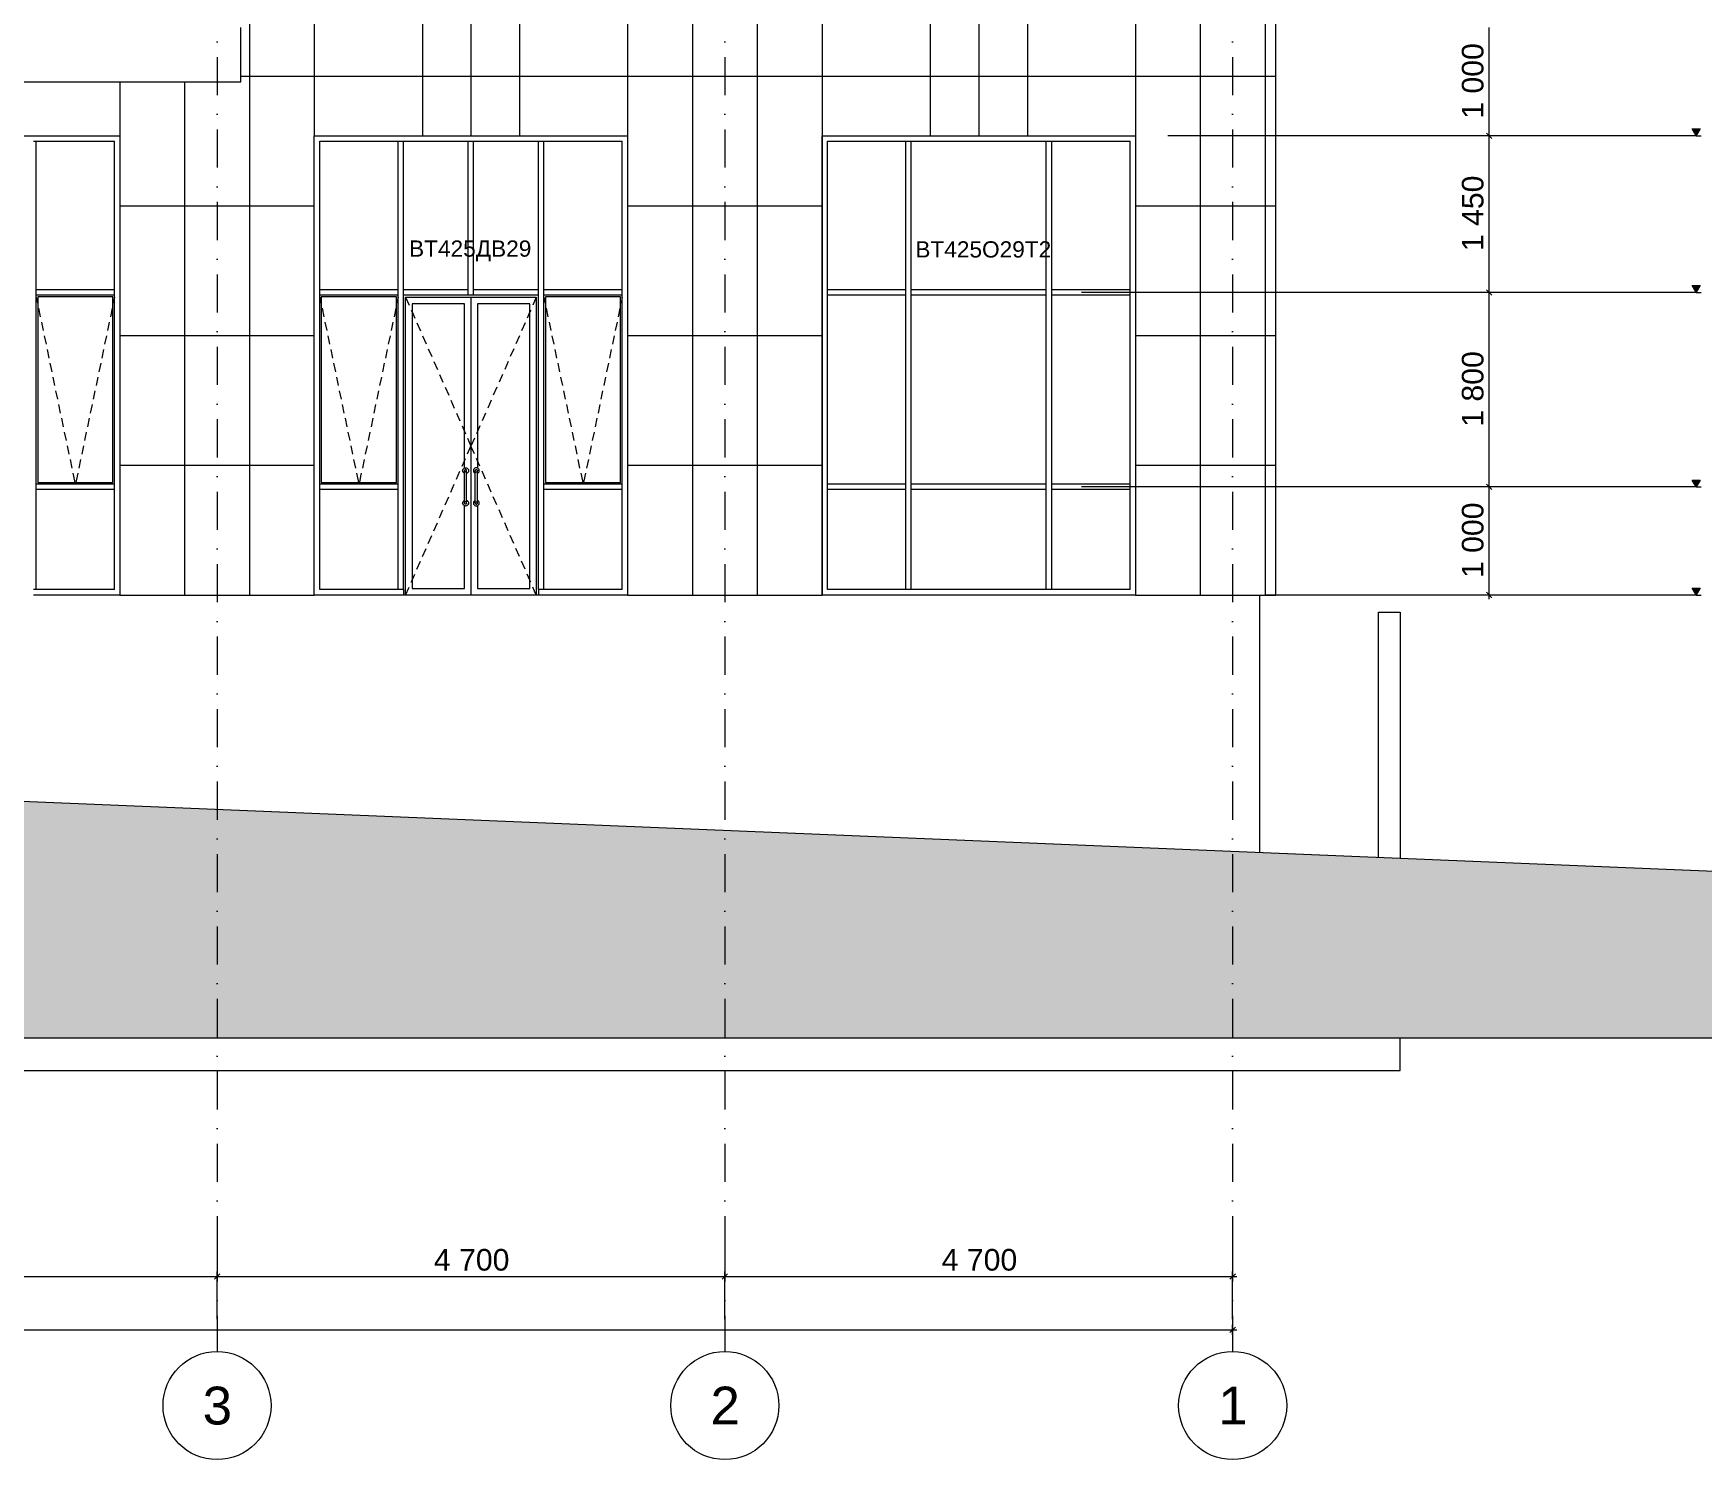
# Model space of a CAD drawing. Header units: millimetres. Extents: x 1499747 to 4341325, y -28481 to 441852.
# Drawn here: x 4132608 to 4148057, y 272853 to 286050 of the extents above; entities that cross this region are included whole.
import ezdxf
from ezdxf.xclip import XClip

# ---------------------------------------------------------------- set-up
doc = ezdxf.new("R2010")
doc.units = ezdxf.units.MM
doc.header["$MEASUREMENT"] = 0
doc.header["$XCLIPFRAME"] = 0
doc.linetypes.add('Штрихпунктирная', pattern=[670.277762, 352.777767, -176.388884, 0, -141.111112])
for name, color, linetype, lineweight in [('1 Фасад_42_Витражные окна_Ном._пера__1_Ном._пера__7', 7, 'Continuous', 18), ('1 Фасад_42_Витражные окна_Ном._пера__20_Ном._пера__1', 1, 'Continuous', 18), ('1 Фасад_42_Витражные окна_Ном._пера__92_Ном._пера__233', 233, 'Continuous', 18), ('1 Фасад_42_Конструктив - Колонны_Ном._пера__8_Ном._пера__12', 12, 'Continuous', 18), ('1 Фасад_42_Конструктив - Перекрытия_Ном._пера__1_Ном._пера__7', 7, 'Continuous', 18), ('1 Фасад_42_Конструктив - Перекрытия_Ном._пера__89_Ном._пера__111', 111, 'Continuous', 18), ('1 Фасад_42_Конструктив - Стены Несущие_Ном._пера__87_Ном._пера__251', 250, 'Continuous', 18), ('1 Фасад_42_Местность - Рельеф_Ном._пера__21_Ном._пера__7', 7, 'Continuous', 18), ('1 Фасад_42_Местность - Рельеф_Ном._пера__7', 7, 'Continuous', 18), ('1 Фасад_42_Окна Archicad_Ном._пера__87_Ном._пера__251', 250, 'Continuous', 18), ('1 Фасад_42_Отделка керамика_Ном._пера__19_Ном._пера__255', 255, 'Continuous', 18), ('1 Фасад_42_Отделка керамика_Ном._пера__1_Ном._пера__7', 7, 'Continuous', 18), ('1 Фасад_42_Размер - Общий_Ном._пера__1_Ном._пера__7', 7, 'Continuous', 18), ('1 Фасад_42_Сетка кладки_Ном._пера__62_Ном._пера__253', 252, 'Continuous', 18), ('1 Фасад_42_Элемент Модели - Оси_Ном._пера__2_Ном._пера__8', 8, 'Continuous', 18)]:
    doc.layers.add(name, color=color, linetype=linetype, lineweight=lineweight)
doc.layers.add('Чертеж и Рисунок', color=7, linetype='Continuous')
doc.styles.add('СГЕНЕРИР_СТИЛЬ_2', font='arial.ttf')

# ---------------------------------------------------------------- blocks, each defined once
blk = doc.blocks.new('Чертеж_5_42', base_point=(1557140, 9891))
at = {"layer": '1 Фасад_42_Местность - Рельеф_Ном._пера__7', "linetype": 'Continuous', "true_color": 0x939598}
blk.add_hatch(color=252, dxfattribs=at).paths.add_polyline_path([(1502340, 9783), (1502340, 5791), (1562566, 5791), (1562566, 7297)])
at = {"layer": '1 Фасад_42_Размер - Общий_Ном._пера__1_Ном._пера__7', "linetype": 'Continuous', "true_color": 0x939598}
for points in [[(1561430, 14141), (1561466, 14204), (1561393, 14204)], [(1561430, 12691), (1561466, 12754), (1561393, 12754)], [(1561430, 10891), (1561466, 10954), (1561393, 10954)], [(1561430, 9891), (1561466, 9954), (1561393, 9954)]]:
    blk.add_hatch(color=252, dxfattribs=at).paths.add_polyline_path(points)
at = {"layer": '1 Фасад_42_Витражные окна_Ном._пера__1_Ном._пера__7', "color": 252, "linetype": 'Continuous', "true_color": 0x939598}
for p, q in [((1546040, 14091), (1546065, 14091)), ((1546065, 14091), (1546790, 14091)), ((1546065, 13191), (1546065, 14091)), ((1546790, 13191), (1546790, 14091)), ((1548690, 14091), (1549365, 14091)), ((1548690, 13191), (1548690, 14091)), ((1549365, 14091), (1549415, 14091)), ((1549415, 13191), (1549415, 14091)), ((1549415, 14091), (1549440, 14091)), ((1549440, 14091), (1549465, 14091)), ((1549465, 14091), (1550065, 14091)), ((1549465, 13191), (1549465, 14091)), ((1550065, 14091), (1550090, 14091)), ((1550065, 13191), (1550065, 14091)), ((1550090, 14091), (1550115, 14091)), ((1550115, 13191), (1550115, 14091)), ((1550115, 14091), (1550715, 14091)), ((1550715, 13191), (1550715, 14091)), ((1550715, 14091), (1550740, 14091)), ((1550740, 14091), (1550765, 14091)), ((1550765, 14091), (1550815, 14091)), ((1550765, 13191), (1550765, 14091)), ((1550815, 14091), (1551490, 14091)), ((1551490, 13191), (1551490, 14091)), ((1553390, 13191), (1553390, 14091)), ((1553390, 14091), (1554115, 14091)), ((1554115, 13191), (1554115, 14091)), ((1554115, 14091), (1554140, 14091)), ((1554140, 14091), (1554165, 14091)), ((1554165, 14091), (1554790, 14091)), ((1554165, 13191), (1554165, 14091)), ((1554790, 14091), (1555415, 14091)), ((1555415, 13191), (1555415, 14091)), ((1555415, 14091), (1555440, 14091)), ((1555440, 14091), (1555465, 14091)), ((1555465, 14091), (1556190, 14091)), ((1555465, 13191), (1555465, 14091)), ((1556190, 13191), (1556190, 14091)), ((1546065, 12716), (1546065, 13191)), ((1546790, 12716), (1546790, 13191)), ((1548690, 12716), (1548690, 13191)), ((1549415, 12716), (1549415, 13191)), ((1549465, 12716), (1549465, 13191)), ((1550065, 12716), (1550065, 13191)), ((1550115, 12666), (1550115, 13191)), ((1550715, 12716), (1550715, 13191)), ((1550765, 12716), (1550765, 13191)), ((1551490, 12716), (1551490, 13191)), ((1553390, 12691), (1553390, 13191)), ((1554115, 12716), (1554115, 13191)), ((1554165, 12716), (1554165, 13191)), ((1555415, 12716), (1555415, 13191)), ((1555465, 12716), (1555465, 13191)), ((1556190, 12691), (1556190, 13191)), ((1546065, 12691), (1546065, 12716)), ((1546790, 12716), (1546065, 12716)), ((1546065, 12666), (1546065, 12691)), ((1546790, 12691), (1546790, 12716)), ((1546790, 12666), (1546790, 12691)), ((1548690, 12691), (1548690, 12716)), ((1549365, 12716), (1548690, 12716)), ((1548690, 12666), (1548690, 12691)), ((1549415, 12716), (1549365, 12716)), ((1549415, 12691), (1549415, 12716)), ((1549415, 12666), (1549415, 12691)), ((1549465, 12691), (1549465, 12716)), ((1550065, 12716), (1549465, 12716)), ((1549465, 12291), (1549465, 12691)), ((1550065, 12666), (1550065, 12716)), ((1550715, 12716), (1550115, 12716)), ((1550715, 12691), (1550715, 12716)), ((1550715, 12291), (1550715, 12691)), ((1550765, 12691), (1550765, 12716)), ((1550815, 12716), (1550765, 12716)), ((1550765, 12666), (1550765, 12691)), ((1551490, 12716), (1550815, 12716)), ((1551490, 12691), (1551490, 12716)), ((1551490, 12666), (1551490, 12691)), ((1554115, 12716), (1553390, 12716)), ((1553390, 12291), (1553390, 12691)), ((1554115, 12691), (1554115, 12716)), ((1554115, 12666), (1554115, 12691)), ((1554165, 12691), (1554165, 12716)), ((1554790, 12716), (1554165, 12716)), ((1554165, 12666), (1554165, 12691)), ((1555415, 12716), (1554790, 12716)), ((1555415, 12691), (1555415, 12716)), ((1555415, 12666), (1555415, 12691)), ((1555465, 12691), (1555465, 12716)), ((1556190, 12716), (1555465, 12716)), ((1555465, 12666), (1555465, 12691)), ((1556190, 12291), (1556190, 12691)), ((1546790, 12666), (1546065, 12666)), ((1546065, 12291), (1546065, 12666)), ((1546775, 12651), (1546080, 12651)), ((1546080, 12651), (1546080, 10931)), ((1546775, 10931), (1546775, 12651)), ((1546790, 12291), (1546790, 12666)), ((1549365, 12666), (1548690, 12666)), ((1548690, 12291), (1548690, 12666)), ((1549400, 12651), (1548705, 12651)), ((1548705, 12651), (1548705, 10931)), ((1549415, 12666), (1549365, 12666)), ((1549400, 10931), (1549400, 12651)), ((1549415, 12291), (1549415, 12666)), ((1550065, 12666), (1549465, 12666)), ((1549485, 9891), (1549485, 12646)), ((1549485, 12646), (1550090, 12646)), ((1549545, 12586), (1549545, 9951)), ((1550030, 12586), (1549545, 12586)), ((1550030, 11066), (1550030, 12586)), ((1550115, 12666), (1550065, 12666)), ((1550090, 12646), (1550090, 9891)), ((1550090, 12646), (1550695, 12646)), ((1550715, 12666), (1550115, 12666)), ((1550635, 12586), (1550150, 12586)), ((1550150, 12586), (1550150, 11066)), ((1550635, 9951), (1550635, 12586)), ((1550695, 12646), (1550695, 9891)), ((1550815, 12666), (1550765, 12666)), ((1550765, 12291), (1550765, 12666)), ((1551475, 12651), (1550780, 12651)), ((1550780, 12651), (1550780, 10931)), ((1551490, 12666), (1550815, 12666)), ((1551475, 10931), (1551475, 12651)), ((1551490, 12291), (1551490, 12666)), ((1554115, 12666), (1553390, 12666)), ((1554115, 12291), (1554115, 12666)), ((1554165, 12291), (1554165, 12666)), ((1554790, 12666), (1554165, 12666)), ((1555415, 12666), (1554790, 12666)), ((1555415, 12291), (1555415, 12666)), ((1555465, 12291), (1555465, 12666)), ((1556190, 12666), (1555465, 12666)), ((1546065, 10916), (1546065, 12291)), ((1546790, 10916), (1546790, 12291)), ((1548690, 10916), (1548690, 12291)), ((1549415, 10891), (1549415, 12291)), ((1549465, 10891), (1549465, 12291)), ((1550715, 10891), (1550715, 12291)), ((1550765, 10916), (1550765, 12291)), ((1551490, 10916), (1551490, 12291)), ((1553390, 10891), (1553390, 12291)), ((1554115, 10916), (1554115, 12291)), ((1554165, 10916), (1554165, 12291)), ((1555415, 10916), (1555415, 12291)), ((1555465, 10916), (1555465, 12291)), ((1556190, 10891), (1556190, 12291)), ((1550013, 11041), (1550014, 11046)), ((1550014, 11037), (1550013, 11041)), ((1550014, 11046), (1550015, 11051)), ((1550015, 11032), (1550014, 11037)), ((1550015, 11051), (1550017, 11055)), ((1550017, 11028), (1550015, 11032)), ((1550017, 11055), (1550020, 11059)), ((1550020, 11024), (1550017, 11028)), ((1550020, 11059), (1550023, 11062)), ((1550023, 11021), (1550020, 11024)), ((1550023, 11062), (1550027, 11065)), ((1550027, 11018), (1550023, 11021)), ((1550027, 11065), (1550031, 11067)), ((1550030, 11016), (1550027, 11018)), ((1550031, 11043), (1550030, 11041)), ((1550030, 11026), (1550030, 11041)), ((1550030, 10756), (1550030, 11026)), ((1550031, 11067), (1550036, 11068)), ((1550032, 11046), (1550031, 11045)), ((1550031, 11045), (1550031, 11043)), ((1550032, 11028), (1550031, 11028)), ((1550033, 11048), (1550032, 11046)), ((1550033, 11029), (1550032, 11028)), ((1550034, 11049), (1550033, 11048)), ((1550034, 11029), (1550033, 11029)), ((1550035, 11050), (1550034, 11049)), ((1550035, 11030), (1550034, 11029)), ((1550037, 11051), (1550035, 11050)), ((1550037, 11030), (1550035, 11030)), ((1550036, 11068), (1550040, 11068)), ((1550039, 11051), (1550037, 11051)), ((1550039, 11030), (1550037, 11030)), ((1550040, 11051), (1550039, 11051)), ((1550040, 11030), (1550039, 11030)), ((1550040, 11068), (1550045, 11068)), ((1550042, 11051), (1550040, 11051)), ((1550042, 11030), (1550040, 11030)), ((1550044, 11051), (1550042, 11051)), ((1550044, 11030), (1550042, 11030)), ((1550045, 11050), (1550044, 11051)), ((1550045, 11030), (1550044, 11030)), ((1550045, 11068), (1550050, 11067)), ((1550047, 11049), (1550045, 11050)), ((1550047, 11029), (1550045, 11030)), ((1550048, 11048), (1550047, 11049)), ((1550048, 11029), (1550047, 11029)), ((1550049, 11046), (1550048, 11048)), ((1550049, 11028), (1550048, 11029)), ((1550050, 11045), (1550049, 11046)), ((1550050, 11028), (1550049, 11028)), ((1550050, 11067), (1550054, 11065)), ((1550050, 11043), (1550050, 11045)), ((1550050, 11041), (1550050, 11043)), ((1550050, 11026), (1550050, 11041)), ((1550050, 10756), (1550050, 11026)), ((1550054, 11018), (1550050, 11016)), ((1550054, 11065), (1550058, 11062)), ((1550058, 11021), (1550054, 11018)), ((1550058, 11062), (1550061, 11059)), ((1550061, 11024), (1550058, 11021)), ((1550061, 11059), (1550064, 11055)), ((1550064, 11028), (1550061, 11024)), ((1550064, 11055), (1550066, 11051)), ((1550066, 11032), (1550064, 11028)), ((1550066, 11051), (1550067, 11046)), ((1550067, 11037), (1550066, 11032)), ((1550067, 11046), (1550067, 11041)), ((1550067, 11041), (1550067, 11037)), ((1550114, 11046), (1550113, 11041)), ((1550113, 11041), (1550114, 11037)), ((1550115, 11051), (1550114, 11046)), ((1550114, 11037), (1550115, 11032)), ((1550117, 11055), (1550115, 11051)), ((1550115, 11032), (1550117, 11028)), ((1550120, 11059), (1550117, 11055)), ((1550117, 11028), (1550120, 11024)), ((1550123, 11062), (1550120, 11059)), ((1550120, 11024), (1550123, 11021)), ((1550127, 11065), (1550123, 11062)), ((1550123, 11021), (1550127, 11018)), ((1550131, 11067), (1550127, 11065)), ((1550127, 11018), (1550130, 11016)), ((1550130, 11041), (1550131, 11043)), ((1550130, 11026), (1550130, 11041)), ((1550130, 10756), (1550130, 11026)), ((1550136, 11068), (1550131, 11067)), ((1550131, 11045), (1550132, 11046)), ((1550131, 11043), (1550131, 11045)), ((1550131, 11028), (1550132, 11028)), ((1550132, 11046), (1550133, 11048)), ((1550132, 11028), (1550133, 11029)), ((1550133, 11048), (1550134, 11049)), ((1550133, 11029), (1550134, 11029)), ((1550134, 11049), (1550135, 11050)), ((1550134, 11029), (1550135, 11030)), ((1550135, 11050), (1550137, 11051)), ((1550135, 11030), (1550137, 11030)), ((1550140, 11068), (1550136, 11068)), ((1550137, 11051), (1550139, 11051)), ((1550137, 11030), (1550139, 11030)), ((1550139, 11051), (1550140, 11051)), ((1550139, 11030), (1550140, 11030)), ((1550145, 11068), (1550140, 11068)), ((1550140, 11051), (1550142, 11051)), ((1550140, 11030), (1550142, 11030)), ((1550142, 11051), (1550144, 11051)), ((1550142, 11030), (1550144, 11030)), ((1550144, 11051), (1550145, 11050)), ((1550144, 11030), (1550145, 11030)), ((1550150, 11067), (1550145, 11068)), ((1550145, 11050), (1550147, 11049)), ((1550145, 11030), (1550147, 11029)), ((1550147, 11049), (1550148, 11048)), ((1550147, 11029), (1550148, 11029)), ((1550148, 11048), (1550149, 11046)), ((1550148, 11029), (1550149, 11028)), ((1550149, 11046), (1550150, 11045)), ((1550149, 11028), (1550150, 11028)), ((1550154, 11065), (1550150, 11067)), ((1550150, 11045), (1550150, 11043)), ((1550150, 11043), (1550150, 11041)), ((1550150, 11026), (1550150, 11041)), ((1550150, 10756), (1550150, 11026)), ((1550150, 11016), (1550154, 11018)), ((1550158, 11062), (1550154, 11065)), ((1550154, 11018), (1550158, 11021)), ((1550161, 11059), (1550158, 11062)), ((1550158, 11021), (1550161, 11024)), ((1550164, 11055), (1550161, 11059)), ((1550161, 11024), (1550164, 11028)), ((1550166, 11051), (1550164, 11055)), ((1550164, 11028), (1550166, 11032)), ((1550167, 11046), (1550166, 11051)), ((1550166, 11032), (1550167, 11037)), ((1550167, 11041), (1550167, 11046)), ((1550167, 11037), (1550167, 11041)), ((1546065, 10891), (1546065, 10916)), ((1546790, 10916), (1546065, 10916)), ((1546065, 10866), (1546065, 10891)), ((1546065, 9941), (1546065, 10866)), ((1546790, 10866), (1546065, 10866)), ((1546080, 10931), (1546775, 10931)), ((1546790, 10891), (1546790, 10916)), ((1546790, 10866), (1546790, 10891)), ((1546790, 9941), (1546790, 10866)), ((1548690, 10891), (1548690, 10916)), ((1549365, 10916), (1548690, 10916)), ((1548690, 10866), (1548690, 10891)), ((1548690, 9941), (1548690, 10866)), ((1549365, 10866), (1548690, 10866)), ((1548705, 10931), (1549400, 10931)), ((1549415, 10916), (1549365, 10916)), ((1549415, 10866), (1549365, 10866)), ((1549415, 9941), (1549415, 10891)), ((1549465, 9941), (1549465, 10891)), ((1550715, 9941), (1550715, 10891)), ((1550765, 10891), (1550765, 10916)), ((1550815, 10916), (1550765, 10916)), ((1550765, 9941), (1550765, 10891)), ((1550815, 10866), (1550765, 10866)), ((1550780, 10931), (1551475, 10931)), ((1551490, 10916), (1550815, 10916)), ((1551490, 10866), (1550815, 10866)), ((1551490, 10891), (1551490, 10916)), ((1551490, 10866), (1551490, 10891)), ((1551490, 9941), (1551490, 10866)), ((1554115, 10916), (1553390, 10916)), ((1553390, 9941), (1553390, 10891)), ((1554115, 10866), (1553390, 10866)), ((1554115, 10891), (1554115, 10916)), ((1554115, 10866), (1554115, 10891)), ((1554115, 9941), (1554115, 10866)), ((1554165, 10891), (1554165, 10916)), ((1554790, 10916), (1554165, 10916)), ((1554165, 10866), (1554165, 10891)), ((1554165, 9941), (1554165, 10866)), ((1554790, 10866), (1554165, 10866)), ((1555415, 10916), (1554790, 10916)), ((1555415, 10866), (1554790, 10866)), ((1555415, 10891), (1555415, 10916)), ((1555415, 10866), (1555415, 10891)), ((1555415, 9941), (1555415, 10866)), ((1555465, 10891), (1555465, 10916)), ((1556190, 10916), (1555465, 10916)), ((1555465, 10866), (1555465, 10891)), ((1555465, 9941), (1555465, 10866)), ((1556190, 10866), (1555465, 10866)), ((1556190, 9941), (1556190, 10891)), ((1550013, 10741), (1550014, 10746)), ((1550014, 10737), (1550013, 10741)), ((1550014, 10746), (1550015, 10751)), ((1550015, 10732), (1550014, 10737)), ((1550015, 10751), (1550017, 10755)), ((1550017, 10728), (1550015, 10732)), ((1550017, 10755), (1550020, 10759)), ((1550020, 10724), (1550017, 10728)), ((1550020, 10759), (1550023, 10762)), ((1550023, 10721), (1550020, 10724)), ((1550023, 10762), (1550027, 10765)), ((1550027, 10718), (1550023, 10721)), ((1550027, 10765), (1550030, 10766)), ((1550031, 10716), (1550027, 10718)), ((1550030, 10741), (1550030, 10756)), ((1550031, 10740), (1550030, 10741)), ((1550030, 9951), (1550030, 10716)), ((1550032, 10754), (1550031, 10755)), ((1550031, 10738), (1550031, 10740)), ((1550032, 10736), (1550031, 10738)), ((1550036, 10715), (1550031, 10716)), ((1550033, 10754), (1550032, 10754)), ((1550033, 10735), (1550032, 10736)), ((1550034, 10753), (1550033, 10754)), ((1550034, 10734), (1550033, 10735)), ((1550035, 10753), (1550034, 10753)), ((1550035, 10733), (1550034, 10734)), ((1550037, 10752), (1550035, 10753)), ((1550037, 10732), (1550035, 10733)), ((1550040, 10714), (1550036, 10715)), ((1550039, 10752), (1550037, 10752)), ((1550039, 10731), (1550037, 10732)), ((1550040, 10752), (1550039, 10752)), ((1550040, 10731), (1550039, 10731)), ((1550042, 10752), (1550040, 10752)), ((1550042, 10731), (1550040, 10731)), ((1550045, 10715), (1550040, 10714)), ((1550044, 10752), (1550042, 10752)), ((1550044, 10732), (1550042, 10731)), ((1550045, 10753), (1550044, 10752)), ((1550045, 10733), (1550044, 10732)), ((1550047, 10753), (1550045, 10753)), ((1550047, 10734), (1550045, 10733)), ((1550050, 10716), (1550045, 10715)), ((1550048, 10754), (1550047, 10753)), ((1550048, 10735), (1550047, 10734)), ((1550049, 10754), (1550048, 10754)), ((1550049, 10736), (1550048, 10735)), ((1550050, 10755), (1550049, 10754)), ((1550050, 10738), (1550049, 10736)), ((1550050, 10766), (1550054, 10765)), ((1550050, 10741), (1550050, 10756)), ((1550050, 10741), (1550050, 10740)), ((1550050, 10740), (1550050, 10738)), ((1550054, 10718), (1550050, 10716)), ((1550054, 10765), (1550058, 10762)), ((1550058, 10721), (1550054, 10718)), ((1550058, 10762), (1550061, 10759)), ((1550061, 10724), (1550058, 10721)), ((1550061, 10759), (1550064, 10755)), ((1550064, 10728), (1550061, 10724)), ((1550064, 10755), (1550066, 10751)), ((1550066, 10732), (1550064, 10728)), ((1550066, 10751), (1550067, 10746)), ((1550067, 10737), (1550066, 10732)), ((1550067, 10746), (1550067, 10741)), ((1550067, 10741), (1550067, 10737)), ((1550114, 10746), (1550113, 10741)), ((1550113, 10741), (1550114, 10737)), ((1550115, 10751), (1550114, 10746)), ((1550114, 10737), (1550115, 10732)), ((1550117, 10755), (1550115, 10751)), ((1550115, 10732), (1550117, 10728)), ((1550120, 10759), (1550117, 10755)), ((1550117, 10728), (1550120, 10724)), ((1550123, 10762), (1550120, 10759)), ((1550120, 10724), (1550123, 10721)), ((1550127, 10765), (1550123, 10762)), ((1550123, 10721), (1550127, 10718)), ((1550130, 10766), (1550127, 10765)), ((1550127, 10718), (1550131, 10716)), ((1550130, 10741), (1550130, 10756)), ((1550130, 10741), (1550131, 10740)), ((1550131, 10755), (1550132, 10754)), ((1550131, 10740), (1550131, 10738)), ((1550131, 10738), (1550132, 10736)), ((1550131, 10716), (1550136, 10715)), ((1550132, 10754), (1550133, 10754)), ((1550132, 10736), (1550133, 10735)), ((1550133, 10754), (1550134, 10753)), ((1550133, 10735), (1550134, 10734)), ((1550134, 10753), (1550135, 10753)), ((1550134, 10734), (1550135, 10733)), ((1550135, 10753), (1550137, 10752)), ((1550135, 10733), (1550137, 10732)), ((1550136, 10715), (1550140, 10714)), ((1550137, 10752), (1550139, 10752)), ((1550137, 10732), (1550139, 10731)), ((1550139, 10752), (1550140, 10752)), ((1550139, 10731), (1550140, 10731)), ((1550140, 10752), (1550142, 10752)), ((1550140, 10731), (1550142, 10731)), ((1550140, 10714), (1550145, 10715)), ((1550142, 10752), (1550144, 10752)), ((1550142, 10731), (1550144, 10732)), ((1550144, 10752), (1550145, 10753)), ((1550144, 10732), (1550145, 10733)), ((1550145, 10753), (1550147, 10753)), ((1550145, 10733), (1550147, 10734)), ((1550145, 10715), (1550150, 10716)), ((1550147, 10753), (1550148, 10754)), ((1550147, 10734), (1550148, 10735)), ((1550148, 10754), (1550149, 10754)), ((1550148, 10735), (1550149, 10736)), ((1550149, 10754), (1550150, 10755)), ((1550149, 10736), (1550150, 10738)), ((1550154, 10765), (1550150, 10766)), ((1550150, 10741), (1550150, 10756)), ((1550150, 10740), (1550150, 10741)), ((1550150, 10738), (1550150, 10740)), ((1550150, 10716), (1550154, 10718)), ((1550150, 10716), (1550150, 9951)), ((1550158, 10762), (1550154, 10765)), ((1550154, 10718), (1550158, 10721)), ((1550161, 10759), (1550158, 10762)), ((1550158, 10721), (1550161, 10724)), ((1550164, 10755), (1550161, 10759)), ((1550161, 10724), (1550164, 10728)), ((1550166, 10751), (1550164, 10755)), ((1550164, 10728), (1550166, 10732)), ((1550167, 10746), (1550166, 10751)), ((1550166, 10732), (1550167, 10737)), ((1550167, 10741), (1550167, 10746)), ((1550167, 10737), (1550167, 10741)), ((1546790, 9941), (1546040, 9941)), ((1546840, 9891), (1546040, 9891)), ((1549365, 9891), (1548640, 9891)), ((1549365, 9941), (1548690, 9941)), ((1549415, 9941), (1549365, 9941)), ((1549465, 9891), (1549365, 9891)), ((1549465, 9941), (1549415, 9941)), ((1549465, 9941), (1549465, 9891)), ((1549485, 9891), (1549465, 9891)), ((1550090, 9891), (1549485, 9891)), ((1549545, 9951), (1550030, 9951)), ((1550695, 9891), (1550090, 9891)), ((1550150, 9951), (1550635, 9951)), ((1550715, 9891), (1550695, 9891)), ((1550715, 9941), (1550715, 9891)), ((1550765, 9941), (1550715, 9941)), ((1550815, 9891), (1550715, 9891)), ((1550815, 9941), (1550765, 9941)), ((1551490, 9941), (1550815, 9941)), ((1551540, 9891), (1550815, 9891)), ((1554140, 9891), (1553340, 9891)), ((1554115, 9941), (1553390, 9941)), ((1554140, 9941), (1554115, 9941)), ((1554165, 9941), (1554140, 9941)), ((1554790, 9891), (1554140, 9891)), ((1554790, 9941), (1554165, 9941)), ((1555440, 9941), (1554790, 9941)), ((1555440, 9891), (1554790, 9891)), ((1556190, 9941), (1555440, 9941)), ((1556240, 9891), (1555440, 9891))]:
    blk.add_line(p, q, dxfattribs=at)
at = {"layer": '1 Фасад_42_Витражные окна_Ном._пера__92_Ном._пера__233', "color": 252, "linetype": 'Continuous', "true_color": 0x939598}
for p, q in [((1546065, 12647), (1546077, 12593)), ((1546087, 12544), (1546103, 12466)), ((1546769, 12544), (1546753, 12466)), ((1546790, 12647), (1546779, 12593)), ((1548690, 12647), (1548702, 12593)), ((1548712, 12544), (1548728, 12466)), ((1549394, 12544), (1549378, 12466)), ((1549415, 12647), (1549404, 12593)), ((1549485, 12646), (1549518, 12573)), ((1549538, 12527), (1549545, 12510)), ((1550643, 12527), (1550635, 12510)), ((1550695, 12646), (1550663, 12573)), ((1550765, 12647), (1550777, 12593)), ((1550787, 12544), (1550803, 12466)), ((1551469, 12544), (1551453, 12466)), ((1551490, 12647), (1551479, 12593)), ((1546114, 12417), (1546130, 12338)), ((1546742, 12417), (1546726, 12338)), ((1548739, 12417), (1548755, 12338)), ((1549367, 12417), (1549351, 12338)), ((1549545, 12510), (1549570, 12454)), ((1549590, 12408), (1549622, 12335)), ((1550591, 12408), (1550559, 12335)), ((1550635, 12510), (1550611, 12454)), ((1550814, 12417), (1550830, 12338)), ((1551442, 12417), (1551426, 12338)), ((1546140, 12290), (1546157, 12211)), ((1546716, 12290), (1546699, 12211)), ((1548765, 12290), (1548782, 12211)), ((1549341, 12290), (1549324, 12211)), ((1549642, 12289), (1549674, 12216)), ((1550539, 12289), (1550506, 12216)), ((1550840, 12290), (1550857, 12211)), ((1551416, 12290), (1551399, 12211)), ((1546167, 12162), (1546183, 12084)), ((1546689, 12162), (1546673, 12084)), ((1548792, 12162), (1548808, 12084)), ((1549314, 12162), (1549298, 12084)), ((1549695, 12170), (1549727, 12097)), ((1549747, 12051), (1549779, 11978)), ((1550434, 12051), (1550402, 11978)), ((1550486, 12170), (1550454, 12097)), ((1550867, 12162), (1550883, 12084)), ((1551389, 12162), (1551373, 12084)), ((1546193, 12035), (1546210, 11957)), ((1546220, 11908), (1546236, 11829)), ((1546636, 11908), (1546620, 11829)), ((1546663, 12035), (1546646, 11957)), ((1548818, 12035), (1548835, 11957)), ((1548845, 11908), (1548861, 11829)), ((1549261, 11908), (1549245, 11829)), ((1549288, 12035), (1549271, 11957)), ((1549799, 11932), (1549831, 11859)), ((1550382, 11932), (1550350, 11859)), ((1550893, 12035), (1550910, 11957)), ((1550920, 11908), (1550936, 11829)), ((1551336, 11908), (1551320, 11829)), ((1551363, 12035), (1551346, 11957)), ((1546246, 11780), (1546263, 11702)), ((1546609, 11780), (1546593, 11702)), ((1548871, 11780), (1548888, 11702)), ((1549234, 11780), (1549218, 11702)), ((1549851, 11813), (1549884, 11740)), ((1550330, 11813), (1550297, 11740)), ((1550946, 11780), (1550963, 11702)), ((1551309, 11780), (1551293, 11702)), ((1546273, 11653), (1546289, 11575)), ((1546583, 11653), (1546567, 11575)), ((1548898, 11653), (1548914, 11575)), ((1549208, 11653), (1549192, 11575)), ((1549904, 11694), (1549936, 11621)), ((1550277, 11694), (1550245, 11621)), ((1550973, 11653), (1550989, 11575)), ((1551283, 11653), (1551267, 11575)), ((1546300, 11526), (1546316, 11448)), ((1546556, 11526), (1546540, 11448)), ((1548925, 11526), (1548941, 11448)), ((1549181, 11526), (1549165, 11448)), ((1549956, 11575), (1549988, 11502)), ((1550008, 11456), (1550030, 11405)), ((1550173, 11456), (1550150, 11405)), ((1550225, 11575), (1550193, 11502)), ((1551000, 11526), (1551016, 11448)), ((1551256, 11526), (1551240, 11448)), ((1546326, 11399), (1546343, 11320)), ((1546530, 11399), (1546513, 11320)), ((1548951, 11399), (1548968, 11320)), ((1549155, 11399), (1549138, 11320)), ((1550030, 11405), (1550040, 11383)), ((1550058, 11342), (1550090, 11269)), ((1550123, 11342), (1550090, 11269)), ((1550150, 11405), (1550141, 11383)), ((1551026, 11399), (1551043, 11320)), ((1551230, 11399), (1551213, 11320)), ((1546353, 11271), (1546369, 11193)), ((1546379, 11144), (1546396, 11066)), ((1546477, 11144), (1546460, 11066)), ((1546503, 11271), (1546487, 11193)), ((1548978, 11271), (1548994, 11193)), ((1549004, 11144), (1549021, 11066)), ((1549102, 11144), (1549085, 11066)), ((1549128, 11271), (1549112, 11193)), ((1550008, 11082), (1550030, 11132)), ((1550030, 11132), (1550040, 11155)), ((1550058, 11196), (1550090, 11269)), ((1550123, 11196), (1550090, 11269)), ((1550150, 11132), (1550141, 11155)), ((1550173, 11082), (1550150, 11132)), ((1551053, 11271), (1551069, 11193)), ((1551079, 11144), (1551096, 11066)), ((1551177, 11144), (1551160, 11066)), ((1551203, 11271), (1551187, 11193)), ((1546406, 11017), (1546412, 10990)), ((1546412, 10990), (1546424, 10931)), ((1546444, 10990), (1546432, 10931)), ((1546450, 11017), (1546444, 10990)), ((1549031, 11017), (1549037, 10990)), ((1549037, 10990), (1549049, 10931)), ((1549069, 10990), (1549057, 10931)), ((1549075, 11017), (1549069, 10990)), ((1549956, 10963), (1549988, 11036)), ((1550225, 10963), (1550193, 11036)), ((1551106, 11017), (1551112, 10990)), ((1551112, 10990), (1551124, 10931)), ((1551144, 10990), (1551132, 10931)), ((1551150, 11017), (1551144, 10990)), ((1546424, 10931), (1546427, 10916)), ((1546432, 10931), (1546429, 10916)), ((1549049, 10931), (1549052, 10916)), ((1549057, 10931), (1549054, 10916)), ((1549904, 10843), (1549936, 10917)), ((1550277, 10843), (1550245, 10917)), ((1551124, 10931), (1551127, 10916)), ((1551132, 10931), (1551129, 10916)), ((1549799, 10605), (1549831, 10679)), ((1549851, 10724), (1549884, 10798)), ((1550330, 10724), (1550297, 10798)), ((1550382, 10605), (1550350, 10679)), ((1549747, 10486), (1549779, 10560)), ((1550434, 10486), (1550402, 10560)), ((1549695, 10367), (1549727, 10441)), ((1550486, 10367), (1550454, 10441)), ((1549590, 10129), (1549622, 10203)), ((1549642, 10248), (1549674, 10322)), ((1550539, 10248), (1550506, 10322)), ((1550591, 10129), (1550559, 10203)), ((1549545, 10028), (1549570, 10084)), ((1550635, 10028), (1550611, 10084)), ((1549485, 9891), (1549518, 9965)), ((1549538, 10010), (1549545, 10028)), ((1550643, 10010), (1550635, 10028)), ((1550695, 9891), (1550663, 9965))]:
    blk.add_line(p, q, dxfattribs=at)
at = {"layer": '1 Фасад_42_Конструктив - Колонны_Ном._пера__8_Ном._пера__12', "color": 252, "linetype": 'Continuous', "true_color": 0x939598}
blk.add_line((1557390, 7510), (1557390, 9891), dxfattribs=at)
at = {"layer": '1 Фасад_42_Конструктив - Перекрытия_Ном._пера__1_Ном._пера__7', "linetype": 'Continuous'}
blk.add_line((1556240, 14941), (1556240, 14941), dxfattribs=at)
at = {"layer": '1 Фасад_42_Конструктив - Перекрытия_Ном._пера__89_Ном._пера__111', "linetype": 'Continuous'}
for p, q in [((1558690, 5491), (1558690, 5791)), ((1523990, 5491), (1558690, 5491))]:
    blk.add_line(p, q, dxfattribs=at)
at = {"layer": '1 Фасад_42_Конструктив - Стены Несущие_Ном._пера__87_Ном._пера__251', "color": 252, "linetype": 'Continuous', "true_color": 0x939598}
for p, q in [((1558490, 9731), (1558690, 9731)), ((1558490, 7465), (1558490, 9731)), ((1558690, 9731), (1558690, 7457))]:
    blk.add_line(p, q, dxfattribs=at)
at = {"layer": '1 Фасад_42_Местность - Рельеф_Ном._пера__21_Ном._пера__7', "color": 252, "linetype": 'Continuous', "true_color": 0x939598}
for p, q in [((1502340, 9783), (1562566, 7297)), ((1562566, 5791), (1502340, 5791))]:
    blk.add_line(p, q, dxfattribs=at)
at = {"layer": '1 Фасад_42_Окна Archicad_Ном._пера__87_Ном._пера__251', "color": 252, "linetype": 'Continuous', "true_color": 0x939598}
blk.add_line((1553340, 14191), (1553340, 14191), dxfattribs=at)
at = {"layer": '1 Фасад_42_Отделка керамика_Ном._пера__19_Ном._пера__255', "color": 252, "linetype": 'Continuous', "true_color": 0x939598}
for p, q in [((1547960, 14641), (1547960, 15141)), ((1519690, 14641), (1547960, 14641))]:
    blk.add_line(p, q, dxfattribs=at)
at = {"layer": '1 Фасад_42_Отделка керамика_Ном._пера__1_Ном._пера__7', "color": 252, "linetype": 'Continuous', "true_color": 0x939598}
for p, q in [((1557540, 9891), (1557540, 19591)), ((1543940, 14141), (1546840, 14141)), ((1546840, 14141), (1546840, 9891)), ((1548640, 9891), (1548640, 14141)), ((1548640, 14141), (1551540, 14141)), ((1551540, 14141), (1551540, 9891)), ((1553340, 9891), (1553340, 14141)), ((1553340, 14141), (1556240, 14141)), ((1556240, 14141), (1556240, 9891)), ((1546840, 9891), (1548640, 9891)), ((1551540, 9891), (1553340, 9891)), ((1556240, 9891), (1557540, 9891))]:
    blk.add_line(p, q, dxfattribs=at)
at = {"layer": '1 Фасад_42_Размер - Общий_Ном._пера__1_Ном._пера__7', "color": 252, "linetype": 'Continuous', "true_color": 0x939598}
for p, q in [((1559515, 14141), (1559515, 15141)), ((1561430, 14141), (1556540, 14141)), ((1559562, 14141), (1556540, 14141)), ((1559562, 14141), (1556540, 14141)), ((1559490, 14166), (1559540, 14116)), ((1559490, 14166), (1559540, 14116)), ((1559515, 12691), (1559515, 14141)), ((1561430, 14141), (1561393, 14204)), ((1561393, 14204), (1561466, 14204)), ((1561466, 14204), (1561430, 14141)), ((1561430, 14141), (1561477, 14141)), ((1559562, 12691), (1555740, 12691)), ((1561430, 12691), (1556540, 12691)), ((1559490, 12716), (1559540, 12666)), ((1559490, 12716), (1559540, 12666)), ((1559515, 10891), (1559515, 12691)), ((1559515, 10891), (1559515, 12691)), ((1561430, 12691), (1561393, 12754)), ((1561393, 12754), (1561466, 12754)), ((1561466, 12754), (1561430, 12691)), ((1561430, 12691), (1561477, 12691)), ((1559562, 10891), (1555740, 10891)), ((1559562, 10891), (1555740, 10891)), ((1561430, 10891), (1556540, 10891)), ((1559490, 10916), (1559540, 10866)), ((1559490, 10916), (1559540, 10866)), ((1559515, 9891), (1559515, 10891)), ((1561430, 10891), (1561393, 10954)), ((1561393, 10954), (1561466, 10954)), ((1561466, 10954), (1561430, 10891)), ((1561430, 10891), (1561477, 10891)), ((1559562, 9891), (1557440, 9891)), ((1561430, 9891), (1557690, 9891)), ((1559490, 9916), (1559540, 9866)), ((1559515, 9854), (1559515, 9891)), ((1561430, 9891), (1561393, 9954)), ((1561393, 9954), (1561466, 9954)), ((1561466, 9954), (1561430, 9891)), ((1561430, 9891), (1561477, 9891)), ((1543040, 3585), (1547740, 3585)), ((1547765, 3610), (1547715, 3560)), ((1547765, 3610), (1547715, 3560)), ((1547740, 3191), (1547740, 3632)), ((1547740, 3191), (1547740, 3632)), ((1547740, 3585), (1552440, 3585)), ((1552465, 3610), (1552415, 3560)), ((1552465, 3610), (1552415, 3560)), ((1552440, 3191), (1552440, 3632)), ((1552440, 3191), (1552440, 3632)), ((1552440, 3585), (1557140, 3585)), ((1557115, 3560), (1557165, 3610)), ((1557140, 3191), (1557140, 3632)), ((1557140, 3585), (1557178, 3585)), ((1505340, 3092), (1557140, 3092)), ((1557115, 3067), (1557165, 3117)), ((1557140, 3045), (1557140, 3139)), ((1557140, 3092), (1557178, 3092))]:
    blk.add_line(p, q, dxfattribs=at)
at = {"layer": '1 Фасад_42_Сетка кладки_Ном._пера__62_Ном._пера__253', "color": 252, "linetype": 'Continuous', "true_color": 0x939598}
for p, q in [((1548040, 19541), (1548040, 9891)), ((1548640, 19541), (1548640, 14141)), ((1549641, 19541), (1549641, 14141)), ((1550090, 19541), (1550090, 14141)), ((1550540, 19541), (1550540, 14141)), ((1551540, 19541), (1551540, 14141)), ((1552140, 19541), (1552140, 9891)), ((1552740, 19591), (1552740, 9891)), ((1553340, 19591), (1553340, 9891)), ((1554340, 19591), (1554340, 14141)), ((1554790, 19591), (1554790, 14141)), ((1555240, 19591), (1555240, 14141)), ((1556240, 19591), (1556240, 9891)), ((1556840, 19591), (1556840, 9891)), ((1557440, 19591), (1557440, 9891)), ((1547960, 14691), (1548640, 14691)), ((1548640, 14691), (1553340, 14691)), ((1553340, 14691), (1556240, 14691)), ((1556240, 14691), (1556240, 14691)), ((1556240, 14691), (1557540, 14691)), ((1546840, 14641), (1546840, 14141)), ((1547440, 14641), (1547440, 9891)), ((1546840, 13491), (1548640, 13491)), ((1551540, 13491), (1553340, 13491)), ((1553340, 13491), (1553340, 13491)), ((1556240, 13491), (1557540, 13491)), ((1546840, 12291), (1548640, 12291)), ((1551540, 12291), (1553340, 12291)), ((1556240, 12291), (1557540, 12291)), ((1546840, 11091), (1548640, 11091)), ((1551540, 11091), (1553340, 11091)), ((1556240, 11091), (1557540, 11091))]:
    blk.add_line(p, q, dxfattribs=at)
at = {"layer": '1 Фасад_42_Элемент Модели - Оси_Ном._пера__2_Ном._пера__8', "linetype": 'Штрихпунктирная'}
for p, q in [((1547740, 18891), (1547740, 3891)), ((1552440, 18891), (1552440, 3891)), ((1557140, 18891), (1557140, 3891)), ((1547740, 3891), (1547740, 2891)), ((1552440, 3891), (1552440, 2891)), ((1557140, 3891), (1557140, 2891))]:
    blk.add_line(p, q, dxfattribs=at)
at = {"layer": '1 Фасад_42_Элемент Модели - Оси_Ном._пера__2_Ном._пера__8', "linetype": 'Continuous'}
for p, q in [((1547740, 3891), (1547741, 3891)), ((1547740, 3891), (1547741, 3891)), ((1552440, 3891), (1552441, 3891)), ((1552440, 3891), (1552441, 3891)), ((1557140, 3891), (1557141, 3891)), ((1557140, 3891), (1557141, 3891))]:
    blk.add_line(p, q, dxfattribs=at)
for centre in [(1547740, 2391), (1552440, 2391), (1557140, 2391)]:
    blk.add_circle(centre, 500, dxfattribs=at)
at = {"layer": '1 Фасад_42_Витражные окна_Ном._пера__20_Ном._пера__1', "color": 252, "linetype": 'Continuous', "true_color": 0x939598, "char_height": 150, "attachment_point": 4, "style": 'СГЕНЕРИР_СТИЛЬ_2'}
for s, insert in [('\\A1;{\\pql;\\fArial|b0|i0|c204|p0;\\W1.000000;ВТ425ДВ29}', (1549517, 13075)), ('\\A1;{\\pql;\\fArial|b0|i0|c204|p0;\\W1.000000;ВТ425О29Т2}', (1554203, 13088))]:
    blk.add_mtext(s, dxfattribs=dict(at, insert=insert))
at = {"layer": '1 Фасад_42_Размер - Общий_Ном._пера__1_Ном._пера__7', "color": 252, "linetype": 'Continuous', "true_color": 0x939598, "char_height": 200, "attachment_point": 7, "rotation": 90, "style": 'СГЕНЕРИР_СТИЛЬ_2'}
for s, insert in [('\\A1;{\\pql;\\fArial|b0|i0|c204|p0;\\W1.000000;1\xa0000}', (1559464, 14298)), ('\\A1;{\\pql;\\fArial|b0|i0|c204|p0;\\W1.000000;1\xa0450}', (1559464, 13073)), ('\\A1;{\\pql;\\fArial|b0|i0|c204|p0;\\W1.000000;1\xa0800}', (1559464, 11448)), ('\\A1;{\\pql;\\fArial|b0|i0|c204|p0;\\W1.000000;1\xa0000}', (1559464, 10048))]:
    blk.add_mtext(s, dxfattribs=dict(at, insert=insert))
at = {"layer": '1 Фасад_42_Размер - Общий_Ном._пера__1_Ном._пера__7', "color": 252, "linetype": 'Continuous', "true_color": 0x939598, "char_height": 200, "attachment_point": 7, "style": 'СГЕНЕРИР_СТИЛЬ_2'}
for insert in [(1549747, 3637), (1554447, 3637)]:
    blk.add_mtext('\\A1;{\\pql;\\fArial|b0|i0|c204|p0;\\W1.000000;4\xa0700}', dxfattribs=dict(at, insert=insert))
at = {"layer": '1 Фасад_42_Элемент Модели - Оси_Ном._пера__2_Ном._пера__8', "linetype": 'Continuous', "char_height": 350, "attachment_point": 1, "style": 'СГЕНЕРИР_СТИЛЬ_2'}
for s, insert in [('\\A1;{\\pql;\\fArial|b0|i0|c204|p0;\\W1.000000;3}', (1547607, 2566)), ('\\A1;{\\pql;\\fArial|b0|i0|c204|p0;\\W1.000000;2}', (1552307, 2566)), ('\\A1;{\\pql;\\fArial|b0|i0|c204|p0;\\W1.000000;1}', (1557007, 2566))]:
    blk.add_mtext(s, dxfattribs=dict(at, insert=insert))

msp = doc.modelspace()

# ---------------------------------------------------------------- block references
at = {"layer": 'Чертеж и Рисунок', "linetype": 'Continuous'}
ref = msp.add_blockref('Чертеж_5_42', (4143707.8, 280853.2), dxfattribs=at)
XClip(ref).set_block_clipping_path([(1496000, -1299.0576434789), (1580000, 60181.6414690267)])

doc.saveas('drawing.dxf')
